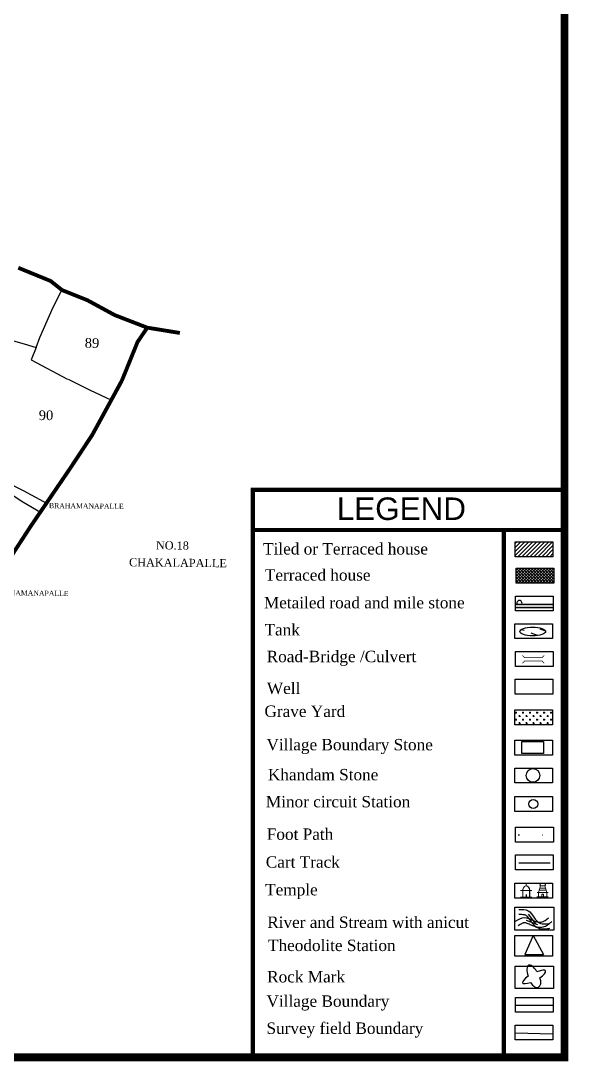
# Model space of a CAD drawing. Header units: millimetres. Extents: x 2008 to 2604, y -712 to -290.
# Drawn here: x 2462.2 to 2604.3, y -712.3 to -442.5 of the extents above; entities that cross this region are included whole.
import ezdxf
from ezdxf.enums import TextEntityAlignment as Align

# ---------------------------------------------------------------- set-up
doc = ezdxf.new("R2010")
doc.units = ezdxf.units.MM
doc.header["$MEASUREMENT"] = 0
doc.linetypes.add('ACAD_ISO02W100', pattern=[15, 12, -3])
doc.linetypes.add('ACAD_ISO07W100', pattern=[3, 0, -3])
for name, color, linetype in [('CARTTRACK', 6, 'ACAD_ISO02W100'), ('culvert', 4, 'Continuous'), ('Strim', 5, 'Continuous'), ('SURVEY_BND', 7, 'Continuous'), ('SURVEY_NO', 7, 'Continuous'), ('Sy_Feilds', 7, 'Continuous'), ('tank', 4, 'Continuous'), ('TEXT', 7, 'Continuous'), ('TPline', 192, 'Continuous'), ('VILL_BOUNDARY', 7, 'Continuous'), ('well', 244, 'Continuous')]:
    doc.layers.add(name, color=color, linetype=linetype)
doc.layers.add('Tem_block', color=21, linetype='Continuous', lineweight=5)
doc.styles.add('A', font='ARIAL.TTF')
doc.styles.get("Standard").update_dxf_attribs({"font": 'TIMES.TTF'})
doc.styles.add('TN', font='TIMES.TTF')
doc.dimstyles.get("Standard").update_dxf_attribs({"dimtxt": 0.18, "dimasz": 0.18, "dimexe": 0.18, "dimexo": 0.0625, "dimgap": 0.09, "dimtad": 0, "dimtih": 1, "dimtoh": 1, "dimdec": 4, "dimzin": 0, "dimdsep": 46, "dimtxsty": 'Standard', "dimcen": 0.09, "dimadec": 0, "dimazin": 0, "dimtfac": 1, "dimtdec": 4, "dimtofl": 0, "dimtmove": 0, "dimatfit": 3, "dimfxl": 0, "dimtolj": 1, "dimtzin": 0, "dimarcsym": 0})

# ---------------------------------------------------------------- blocks, each defined once
blk = doc.blocks.new('temp')
at = {"layer": 'Tem_block', "ltscale": 10}
for points in [[(-3.33, 3.74), (-1.79, 9.33)], [(-1.79, 9.33), (-1.89, 9.47), (-1.96, 9.58), (-2.01, 9.67), (-2.06, 9.73), (-2.09, 9.78), (-2.11, 9.82), (-2.13, 9.84), (-2.14, 9.87), (-2.14, 9.89), (-2.15, 9.91), (-2.15, 9.94), (-2.16, 9.96), (-2.16, 9.99), (-2.16, 10.02), (-2.16, 10.05), (-2.16, 10.08), (-2.16, 10.12), (-2.16, 10.16), (-2.16, 10.21), (-2.15, 10.25), (-2.15, 10.3), (-2.15, 10.34), (-2.14, 10.39), (-2.13, 10.43), (-2.12, 10.47), (-2.1, 10.5), (-2.09, 10.53), (-2.07, 10.56), (-2.05, 10.58), (-2.04, 10.61), (-2.02, 10.63), (-2, 10.65), (-1.98, 10.67), (-1.97, 10.69), (-1.95, 10.71), (-1.94, 10.73), (-1.93, 10.74), (-1.91, 10.76), (-1.9, 10.77), (-1.88, 10.78), (-1.87, 10.79), (-1.85, 10.81), (-1.84, 10.82), (-1.82, 10.82), (-1.8, 10.83), (-1.78, 10.84), (-1.76, 10.85), (-1.74, 10.85), (-1.72, 10.86), (-1.69, 10.86), (-1.67, 10.87), (-1.64, 10.87), (-1.61, 10.88), (-1.59, 10.88), (-1.56, 10.88), (-1.53, 10.88), (-1.51, 10.89), (-1.5, 10.89)], [(-1.79, 9.33), (1.94, 9.31)], [(1.94, 9.31), (2.03, 9.44), (2.1, 9.55), (2.16, 9.64), (2.21, 9.7), (2.24, 9.75), (2.26, 9.79), (2.28, 9.81), (2.29, 9.84), (2.3, 9.86), (2.3, 9.88), (2.31, 9.9), (2.31, 9.93), (2.31, 9.96), (2.31, 9.98), (2.31, 10.02), (2.31, 10.05), (2.31, 10.09), (2.31, 10.13), (2.31, 10.18), (2.31, 10.22), (2.31, 10.27), (2.3, 10.31), (2.3, 10.36), (2.29, 10.4), (2.28, 10.43), (2.26, 10.47), (2.25, 10.5), (2.23, 10.53), (2.22, 10.55), (2.2, 10.58), (2.18, 10.6), (2.16, 10.62), (2.15, 10.64), (2.13, 10.66), (2.12, 10.68), (2.1, 10.7), (2.09, 10.71), (2.08, 10.73), (2.06, 10.74), (2.05, 10.75), (2.03, 10.77), (2.02, 10.78), (2, 10.79), (1.99, 10.8), (1.97, 10.81), (1.95, 10.81), (1.93, 10.82), (1.91, 10.83), (1.88, 10.83), (1.86, 10.84), (1.83, 10.84), (1.81, 10.85), (1.78, 10.85), (1.75, 10.86), (1.73, 10.86), (1.7, 10.86), (1.67, 10.86), (1.67, 10.86)], [(3.39, 3.7), (1.94, 9.31)], [(-4.84, 0.04), (4.5, -0.03)], [(-4.64, 3.75), (4.7, 3.69)], [(-3.36, 0.01), (-3.33, 3.74)], [(-2.82, 5.61), (2.91, 5.57)], [(-2.31, 7.47), (2.42, 7.44)], [(-0.74, -0.01), (-0.73, 2.23)], [(-0.73, 2.23), (0.77, 2.22)], [(0.75, -0.02), (0.77, 2.22)], [(3.36, -0.04), (3.39, 3.7)]]:
    blk.add_lwpolyline(points, dxfattribs=at)

msp = doc.modelspace()

# ---------------------------------------------------------------- hatches: boundary and pattern name
at = {"layer": 'tank', "linetype": 'Continuous'}
h = msp.add_hatch(dxfattribs=at)
h.set_pattern_fill('DASH', color=256, scale=14.601389, angle=339.2698, style=0)
h.set_pattern_definition([(339.26984, (-5243.8708, -11381.0745), (2.35305955, 1.06095635), [1.82517364, -1.82517364])])
edge = h.paths.add_edge_path()
edge.add_ellipse((2595.12, -600.88), major_axis=(-3.36, 0), ratio=0.334857, start_angle=0, end_angle=360)
at = {"layer": 'TEXT', "linetype": 'ByBlock'}
h = msp.add_hatch(dxfattribs=at)
h.set_pattern_fill('ANSI31', color=256, scale=5.840556, style=0)
h.set_pattern_definition([(45, (1694.4093, -468.5743), (-0.51623706, 0.51623706), [])])
h.paths.add_polyline_path([(2600.37, -581.46), (2600.37, -577.6), (2590.59, -577.6), (2590.59, -581.46)])
h = msp.add_hatch(dxfattribs=at)
h.set_pattern_fill('ANSI37', color=256, scale=4.380417, style=0)
h.set_pattern_definition([(45, (1694.4093, -468.5743), (-0.3871778, 0.3871778), []), (135, (1694.4093, -468.5743), (-0.3871778, -0.3871778), [])])
h.paths.add_polyline_path([(2590.85, -584.48), (2590.85, -588.35), (2600.63, -588.35), (2600.63, -584.48)])
msp.add_hatch(color=256, dxfattribs=at).paths.add_polyline_path([(2600.46, -594.63), (2600.46, -593.81), (2590.68, -593.81), (2590.68, -594.63)])
h = msp.add_hatch(dxfattribs=at)
h.set_pattern_fill('CROSS', color=256, scale=3.650347, style=0)
h.set_pattern_definition([(0, (1694.4093, -468.5743), (0.9125868, 0.9125868), [0.4562934, -1.3688802]), (90, (1694.6375, -468.8024), (-0.9125868, 0.9125868), [0.4562934, -1.3688802])])
h.paths.add_polyline_path([(2600.29, -625.06), (2600.29, -621.19), (2590.51, -621.19), (2590.51, -625.06)])

# ---------------------------------------------------------------- linework, layer by layer
for p, q in [((2603.34, -564.11), (2522.49, -564.11)), ((2603.34, -711.3), (2603.34, -564.11)), ((2603.34, -574.54), (2522.49, -574.54)), ((2587.61, -574.54), (2587.61, -711.3))]:
    msp.add_line(p, q)
at = {"const_width": 1.11}
msp.add_lwpolyline([(2522.49, -711.3), (2522.49, -564.11)], dxfattribs=at)
for points in [[(2522.49, -564.11), (2603.34, -564.11), (2603.34, -574.54), (2522.49, -574.54)], [(2587.61, -574.54), (2603.34, -574.54), (2603.34, -711.3), (2587.61, -711.3)]]:
    msp.add_lwpolyline(points, close=True, dxfattribs=at)
for points in [[(2590.59, -577.6), (2600.37, -577.6), (2600.37, -581.46), (2590.59, -581.46)], [(2590.85, -584.48), (2600.63, -584.48), (2600.63, -588.35), (2590.85, -588.35)], [(2590.68, -591.66), (2600.46, -591.66), (2600.46, -595.53), (2590.68, -595.53)], [(2590.51, -598.85), (2600.29, -598.85), (2600.29, -602.71), (2590.51, -602.71)], [(2590.68, -606.08), (2600.46, -606.08), (2600.46, -609.94), (2590.68, -609.94)], [(2590.54, -613.23), (2600.32, -613.23), (2600.32, -617.09), (2590.54, -617.09)], [(2590.51, -621.19), (2600.29, -621.19), (2600.29, -625.06), (2590.51, -625.06)], [(2590.51, -629.07), (2600.29, -629.07), (2600.29, -632.93), (2590.51, -632.93)], [(2590.51, -636.27), (2600.29, -636.27), (2600.29, -640.13), (2590.51, -640.13)], [(2590.51, -643.64), (2600.29, -643.64), (2600.29, -647.51), (2590.51, -647.51)], [(2590.7, -651.65), (2600.48, -651.65), (2600.48, -655.51), (2590.7, -655.51)], [(2590.68, -658.82), (2600.46, -658.82), (2600.46, -662.69), (2590.68, -662.69)], [(2590.51, -666.16), (2600.29, -666.16), (2600.29, -670.02), (2590.51, -670.02)], [(2590.51, -679.74), (2600.29, -679.74), (2600.29, -685.1), (2590.51, -685.1)], [(2590.63, -695.76), (2600.41, -695.76), (2600.41, -699.63), (2590.63, -699.63)], [(2590.61, -702.94), (2600.39, -702.94), (2600.39, -706.8), (2590.61, -706.8)]]:
    msp.add_lwpolyline(points, close=True)
at = {"layer": 'CARTTRACK'}
msp.add_lwpolyline([(2433.06, -555.09), (2433.26, -552.46), (2434.7, -552.69), (2440.51, -554.25), (2442.13, -554.45), (2446.43, -556.29), (2449.17, -557.91), (2450.64, -558.72), (2453.69, -559.75), (2458.23, -561.99), (2462.85, -564.26), (2468.13, -567.13), (2468.89, -567.59)], dxfattribs=at)
at = {"layer": 'culvert', "ltscale": 10, "const_width": 0.167}
for points in [[(2598.13, -607.08), (2597.54, -607.67), (2593.05, -607.67), (2592.46, -607.08)], [(2598.13, -609.09), (2597.54, -608.5), (2593.05, -608.5), (2592.46, -609.09)]]:
    msp.add_lwpolyline(points, dxfattribs=at)
at = {"layer": 'Strim', "linetype": 'ByBlock'}
for points in [[(2591.54, -672.92), (2593.95, -673.29), (2595.43, -674.94), (2597.11, -676.59), (2599.32, -676.56)], [(2590.69, -675.99), (2592.95, -675.06), (2595.07, -675.71), (2597.36, -676.26), (2599.24, -675.1)]]:
    msp.add_spline(points, degree=3, dxfattribs=at)
for points in [[(2591.54, -674.19), (2591.77, -674.19), (2591.99, -674.19), (2592.48, -674.2), (2592.73, -674.23), (2593.04, -674.29), (2593.13, -674.32), (2593.25, -674.36), (2593.29, -674.38), (2593.38, -674.43), (2593.45, -674.49), (2593.62, -674.64), (2593.71, -674.75), (2594.02, -675.14), (2594.26, -675.5), (2594.77, -676.21), (2595.01, -676.54), (2595.55, -677.09), (2595.81, -677.32), (2596.27, -677.61), (2596.43, -677.69), (2596.8, -677.84), (2597.01, -677.9), (2597.42, -677.97), (2597.61, -677.99), (2598.26, -678.01), (2598.69, -677.96), (2599.24, -677.87), (2599.39, -677.85), (2599.54, -677.82)], [(2591.35, -677.08), (2591.54, -676.96), (2591.73, -676.85), (2592.16, -676.61), (2592.38, -676.49), (2592.68, -676.39), (2592.78, -676.36), (2592.9, -676.34), (2592.94, -676.34), (2593.05, -676.34), (2593.14, -676.34), (2593.36, -676.39), (2593.49, -676.43), (2593.96, -676.61), (2594.35, -676.8), (2595.15, -677.14), (2595.54, -677.3), (2596.28, -677.5), (2596.62, -677.56), (2597.16, -677.56), (2597.34, -677.55), (2597.74, -677.49), (2597.95, -677.43), (2598.33, -677.29), (2598.51, -677.2), (2599.08, -676.89), (2599.41, -676.62), (2599.84, -676.26), (2599.96, -676.16), (2600.07, -676.06)]]:
    msp.add_open_spline(points, degree=3, knots=[0, 0, 0, 0, 0.571272, 0.571272, 1.394114, 1.394114, 1.884104, 1.884104, 2.169682, 2.169682, 2.702751, 2.702751, 3.235821, 3.235821, 4.344341, 4.344341, 5.226493, 5.226493, 5.882617, 5.882617, 6.182545, 6.182545, 6.548446, 6.548446, 6.914347, 6.914347, 7.807966, 7.807966, 8.17919, 8.17919, 8.17919, 8.17919], dxfattribs=at)
at = {"layer": 'SURVEY_BND'}
for points in [[(2448.56, -522.37), (2453.63, -523.58), (2463.11, -526.23), (2466.23, -527.19), (2467.22, -524.62), (2470.61, -516.78), (2472.93, -512.31)], [(2466.23, -527.19), (2464.93, -530.44), (2474.35, -535.45)], [(2485.71, -540.88), (2480.37, -538.34), (2474.61, -535.49)], [(2449.57, -558.64), (2456.12, -562.87), (2462.78, -567.26), (2467.32, -569.9)]]:
    msp.add_lwpolyline(points, dxfattribs=at)
at = {"layer": 'Sy_Feilds', "color": 0, "linetype": 'ACAD_ISO07W100', "ltscale": 2, "flags": 128}
msp.add_lwpolyline([(2591.51, -653.62), (2599.67, -653.62)], dxfattribs=at)
at = {"layer": 'Sy_Feilds', "color": 0, "linetype": 'ACAD_ISO02W100', "ltscale": 2, "flags": 128}
msp.add_lwpolyline([(2591.51, -660.9), (2599.67, -660.9)], dxfattribs=at)
at = {"layer": 'tank', "linetype": 'Continuous'}
msp.add_ellipse((2595.12, -600.88), major_axis=(-3.36, 0), ratio=0.334857, dxfattribs=at)
at = {"layer": 'Tem_block', "linetype": 'Continuous'}
for p, q in [((2593.45, -666.84), (2593.45, -666.29)), ((2591.97, -668.03), (2594.93, -668.03)), ((2592.58, -667.79), (2592.6, -667.67)), ((2592.58, -668.03), (2592.58, -667.79)), ((2592.58, -669.8), (2592.58, -668.03)), ((2592.6, -667.67), (2592.64, -667.57)), ((2592.64, -667.57), (2592.7, -667.43)), ((2592.7, -667.43), (2592.76, -667.32)), ((2592.76, -667.32), (2592.84, -667.22)), ((2592.84, -667.22), (2592.93, -667.12)), ((2592.93, -667.12), (2593.03, -667.04)), ((2593.03, -667.04), (2593.19, -666.92)), ((2593.19, -666.92), (2593.45, -666.84)), ((2593.41, -669.8), (2593.41, -669.05)), ((2593.68, -666.9), (2593.45, -666.84)), ((2593.45, -666.84), (2593.45, -666.84)), ((2593.74, -666.94), (2593.45, -666.84)), ((2593.72, -666.94), (2593.45, -666.84)), ((2593.45, -669.8), (2593.45, -669.05)), ((2593.49, -669.8), (2593.49, -669.05)), ((2593.9, -667.02), (2593.68, -666.9)), ((2593.72, -666.94), (2593.72, -666.94)), ((2593.94, -667.1), (2593.72, -666.94)), ((2593.98, -667.1), (2593.74, -666.94)), ((2593.9, -667.02), (2593.9, -667.02)), ((2594.06, -667.16), (2593.9, -667.02)), ((2594.08, -667.24), (2593.94, -667.1)), ((2594.1, -667.24), (2593.98, -667.1)), ((2594.18, -667.3), (2594.06, -667.16)), ((2594.16, -667.39), (2594.08, -667.24)), ((2594.26, -667.51), (2594.1, -667.24)), ((2594.24, -667.57), (2594.16, -667.39)), ((2594.28, -667.49), (2594.18, -667.3)), ((2594.3, -667.79), (2594.24, -667.57)), ((2594.31, -667.79), (2594.26, -667.51)), ((2594.31, -667.67), (2594.28, -667.49)), ((2594.3, -668.03), (2594.3, -667.79)), ((2594.3, -669.8), (2594.3, -668.03)), ((2594.35, -667.83), (2594.31, -667.67)), ((2594.33, -668.03), (2594.31, -667.79)), ((2594.33, -669.8), (2594.33, -668.03)), ((2594.37, -668.03), (2594.35, -667.83)), ((2594.37, -669.8), (2594.37, -668.03)), ((2591.97, -669.8), (2594.93, -669.8))]:
    msp.add_line(p, q, dxfattribs=at)
at = {"layer": 'TEXT', "const_width": 2}
msp.add_lwpolyline([(2009.34, -291.3), (2603.34, -291.3), (2603.34, -711.3), (2009.34, -711.3)], close=True, dxfattribs=at)
at = {"layer": 'TEXT', "linetype": 'ByBlock'}
for points in [[(2590.68, -593.81), (2600.46, -593.81)], [(2590.68, -594.63), (2600.46, -594.63)], [(2595.23, -679.74), (2593.1, -684.66), (2597.91, -684.66)], [(2595.23, -679.74), (2597.91, -684.66)], [(2590.61, -704.94), (2600.39, -705.23)], [(2522.49, -711.3), (2603.34, -711.3)]]:
    msp.add_lwpolyline(points, dxfattribs=at)
for points in [[(2592.3, -629.43), (2597.89, -629.43), (2597.89, -632.47), (2592.3, -632.47)], [(2590.49, -672.36), (2600.6, -672.36), (2600.6, -678.35), (2590.49, -678.35)], [(2590.55, -687.64), (2600.51, -687.64), (2600.51, -693.45), (2590.55, -693.45)]]:
    msp.add_lwpolyline(points, close=True, dxfattribs=at)
at = {"layer": 'TEXT', "linetype": 'ByBlock', "const_width": 0.365}
msp.add_lwpolyline([(2590.63, -697.85), (2600.41, -697.85)], dxfattribs=at)
at = {"layer": 'TEXT', "linetype": 'ByBlock'}
msp.add_circle((2595.19, -638.18), 1.77, dxfattribs=at)
msp.add_arc((2591.67, -593.52), 0.696, 336.2095, 203.7905, dxfattribs=at)
for centre, major_axis, ratio, start_param, end_param in [((2595.62, -690.89), (1.56, -3.47), 0.358897, 1.945857, 4.379498), ((2595.49, -690.45), (2.97, 1.54), 0.279471, 1.972872, 4.257568), ((2595.62, -690.89), (-0.98, 2.26), 0.558378, 1.767317, 4.580981), ((2595.49, -690.45), (2.97, 1.54), 0.279471, 5.094168, 7.469607)]:
    msp.add_ellipse(centre, major_axis=major_axis, ratio=ratio, start_param=start_param, end_param=end_param, dxfattribs=at)
at = {"layer": 'VILL_BOUNDARY', "const_width": 1}
for points in [[(2461.59, -506.53), (2469.98, -509.96), (2472.93, -512.31), (2479.57, -514.97), (2486.61, -518.8), (2495.06, -522.06), (2492.54, -525.8), (2488.49, -535.77)], [(2495.06, -522.06), (2503.54, -523.44)], [(2452.37, -592.67), (2464.88, -573.47), (2475.04, -558.57), (2480.77, -549.91), (2485.71, -540.88), (2488.49, -535.77)]]:
    msp.add_lwpolyline(points, dxfattribs=at)
at = {"layer": 'well'}
msp.add_circle((2595.27, -645.59), 1.15, dxfattribs=at)

# ---------------------------------------------------------------- block references
at = {"layer": 'TPline', "color": 7, "xscale": 0.310040240324208, "yscale": 0.3100402403224507, "zscale": 0.3100402403259863, "rotation": 0.4132003588750798}
msp.add_blockref('temp', (2597.71, -669.7), dxfattribs=at)

# ---------------------------------------------------------------- texts
at = {"style": 'A'}
msp.add_text('LEGEND', height=5.841, dxfattribs=at).set_placement((2561.03, -569.02), align=Align.MIDDLE)
at = {"style": 'TN'}
for s, height, p in [('Tiled or Terraced house', 2.9583, (2525.13, -580.9)), ('Terraced house', 2.9583, (2525.6, -587.67)), ('Metailed road and mile stone', 2.9583, (2525.35, -594.86)), ('Tank', 2.958, (2525.51, -601.88)), ('Road-Bridge /Culvert', 2.9583, (2526.07, -608.82)), ('Well', 2.958, (2526.12, -617.07)), ('Grave Yard', 2.958, (2525.49, -623.02)), ('Village Boundary Stone', 2.9583, (2526.02, -631.68)), ('Khandam Stone', 2.9583, (2526.39, -639.46)), ('Minor circuit Station', 2.9583, (2525.86, -646.47)), ('Foot Path', 2.958, (2526.1, -654.89)), ('Cart Track', 2.958, (2525.83, -662.12)), ('Temple', 2.958, (2525.67, -669.3)), ('River and Stream with anicut', 2.9583, (2526.21, -677.74)), ('Theodolite Station', 2.9583, (2526.41, -683.74)), ('Rock Mark', 2.958, (2526.19, -691.88)), ('Village Boundary ', 2.9583, (2526.02, -698.2)), ('Survey field Boundary', 2.9583, (2526.02, -705.22))]:
    msp.add_text(s, height=height, dxfattribs=at).set_placement(p)
at = {"layer": 'SURVEY_NO'}
for s, rotation, p in [('89', 358.855, (2478.81, -527.23)), ('90', 359.4447, (2466.88, -546.02))]:
    msp.add_text(s, height=2.5, rotation=rotation, dxfattribs=at).set_placement(p)
at = {"layer": 'TEXT'}
for s, height, p in [('BRAHAMANAPALLE', 1.3138, (2469.54, -568.87)), ('NO.18', 2.102, (2497.31, -579.54)), ('CHAKALAPALLE', 2.102, (2490.33, -583.96)), ('BRAHAMANAPALLE', 1.3138, (2455.24, -591.46))]:
    msp.add_text(s, height=height, rotation=359.4447, dxfattribs=at).set_placement(p)

# ---------------------------------------------------------------- leaders
at = {"layer": 'Strim', "linetype": 'ByBlock'}
for points in [[(2595.99, -676.75), (2594.07, -674.2)], [(2596.48, -676.98), (2593.52, -675.78)]]:
    msp.add_leader(points, dimstyle='Standard', override={"dimasz": 1}, dxfattribs=at)

doc.saveas('drawing.dxf')
